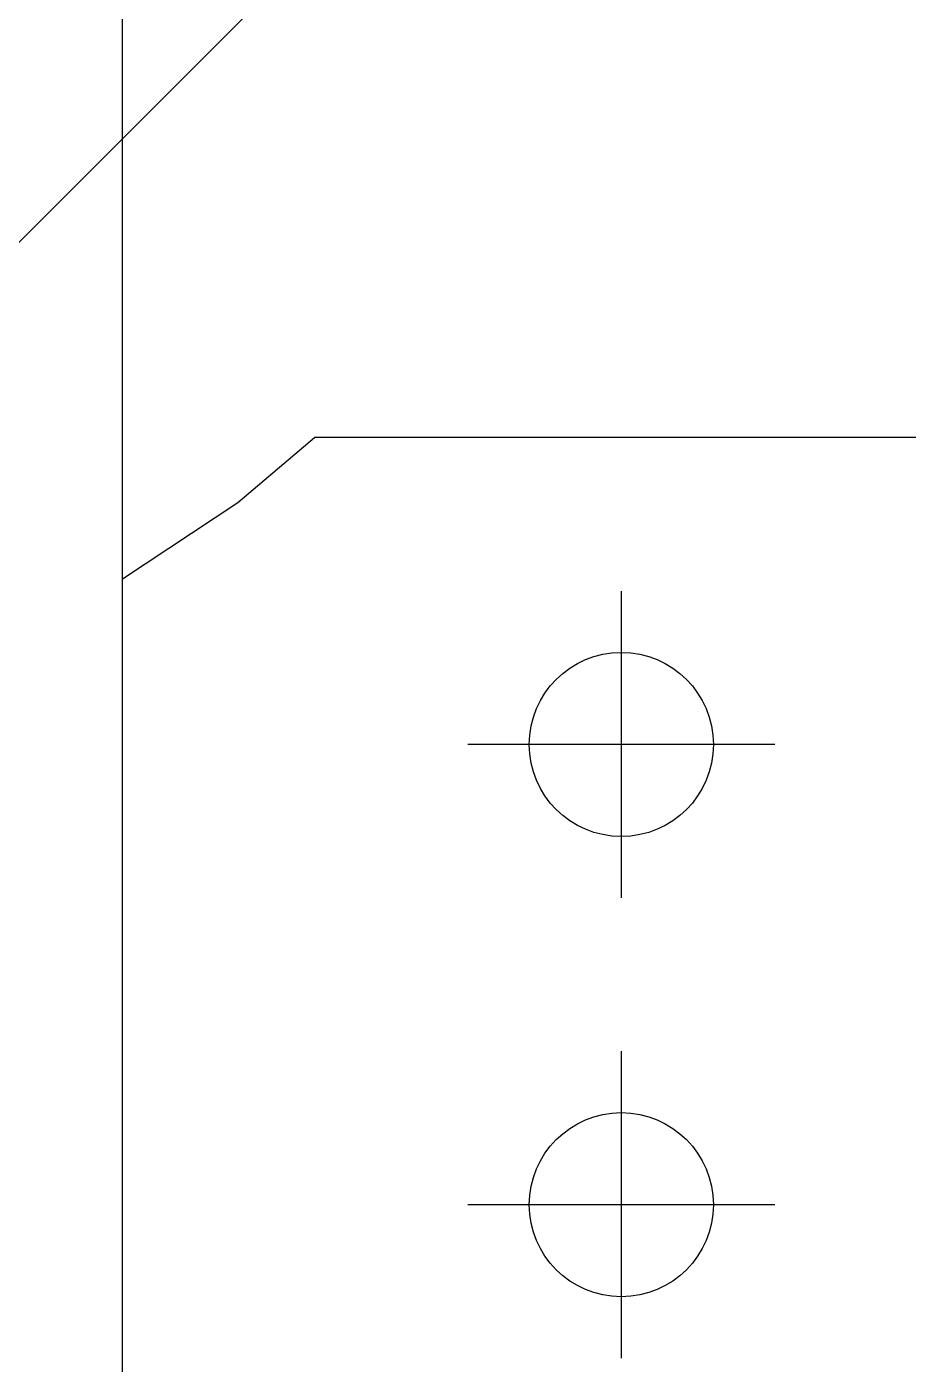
# Model space of a CAD drawing. Extents: x -668440 to 1010955, y -1678500 to 210463.
# Drawn here: x -630634 to -629485, y -736751 to -735007 of the extents above; entities that cross this region are included whole.
import ezdxf

# ---------------------------------------------------------------- set-up
doc = ezdxf.new("R2010")
doc.units = 0
doc.header["$MEASUREMENT"] = 0
doc.layers.get('0').update_dxf_attribs({"color": 3, "linetype": 'CONTINUOUS'})
doc.layers.get('Defpoints').update_dxf_attribs({"color": 251, "linetype": 'CONTINUOUS'})
for name, color, linetype in [('Sボルト', 2, 'CONTINUOUS'), ('S柱', 4, 'CONTINUOUS'), ('S金物', 6, 'CONTINUOUS')]:
    doc.layers.add(name, color=color, linetype=linetype)

# ---------------------------------------------------------------- blocks, each defined once
blk = doc.blocks.new('剛接合部C1Y')
at = {"layer": 'Defpoints'}
blk.add_line((-228970.77238, -376990), (-230770.77238, -378790), dxfattribs=at)
at = {"layer": 'Sボルト'}
for p, q in [((-230055.77238, -378199, -20), (-230055.77238, -378239, -20)), ((-230035.77238, -378219, -20), (-230075.77238, -378219, -20)), ((-230055.77238, -378219, 20), (-230055.77238, -378219, -60)), ((-230055.77238, -378259, -20), (-230055.77238, -378299, -20)), ((-230035.77238, -378279, -20), (-230075.77238, -378279, -20)), ((-230055.77238, -378279, 20), (-230055.77238, -378279, -60))]:
    blk.add_line(p, q, dxfattribs=at)
at = {"layer": 'S柱'}
blk.add_line((-230120.77238, -378790), (-230120.77238, -376990), dxfattribs=at)
at = {"layer": 'S金物'}
for p, q in [((-230105.77238, -378187.43335), (-230095.77238, -378179)), ((-229895.77238, -378179), (-230095.77238, -378179)), ((-230120.77238, -378197.40111), (-230105.77238, -378187.43335))]:
    blk.add_line(p, q, dxfattribs=at)
for centre in [(-230055.77238, -378219), (-230055.77238, -378279)]:
    blk.add_circle(centre, 12, dxfattribs=at)

msp = doc.modelspace()

# ---------------------------------------------------------------- block references
at = {"xscale": 10, "yscale": 10, "zscale": 10}
msp.add_blockref('剛接合部C1Y', (1670698.6842, 3046247.35843, 5600), dxfattribs=at)

doc.saveas('drawing.dxf')
